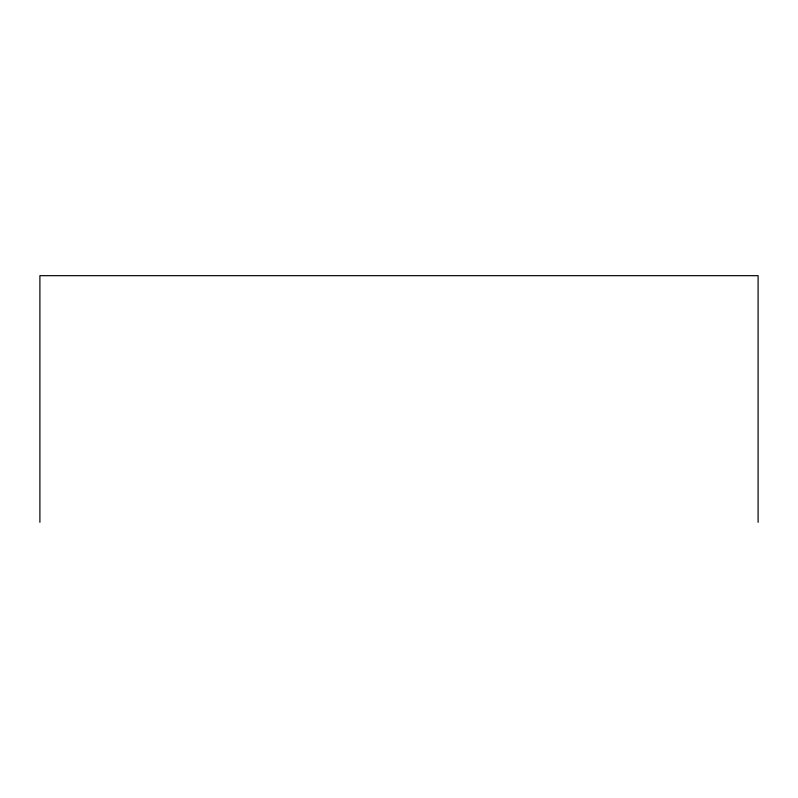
<?xml version="1.0" encoding="UTF-8"?>
<svg xmlns="http://www.w3.org/2000/svg" width="798" height="798" viewBox="0 0 798 798"><rect width="100%" height="100%" fill="white"/><g stroke="black" fill="none" stroke-linecap="round" stroke-linejoin="round"><path stroke-width="1.2" d="M758.1 522.331L758.1 275.669L39.9 275.669L39.9 522.331"/></g></svg>
